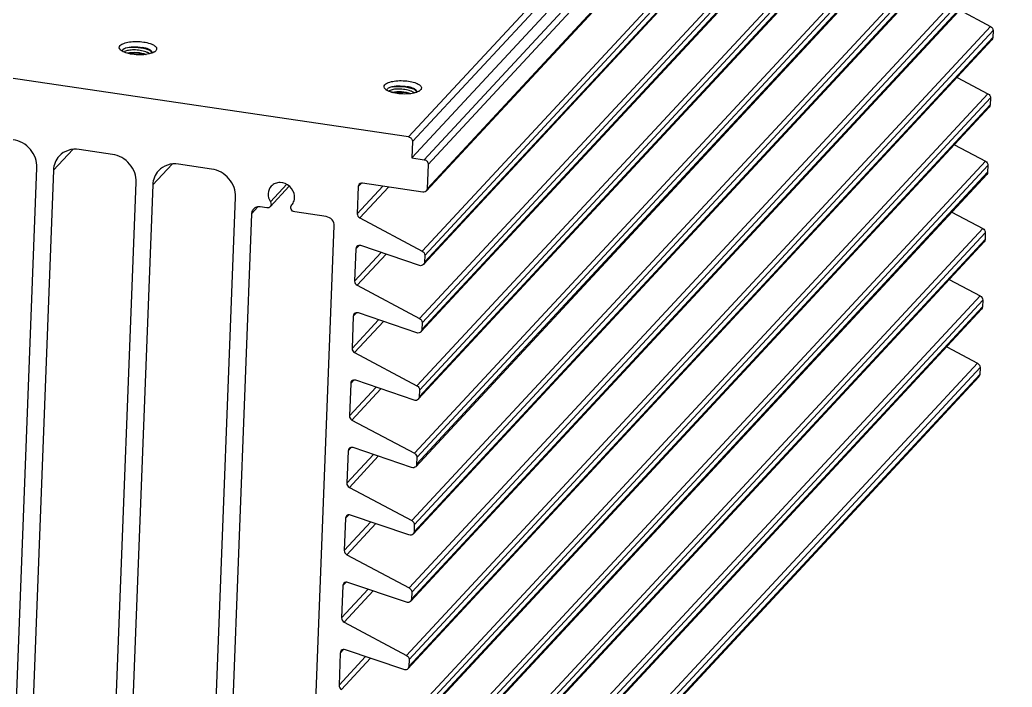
# Model space of a CAD drawing. Extents: x -425 to 6552, y -3049 to 3105.
# Drawn here: x 805.55 to 851.2, y -2731.14 to -2700.43 of the extents above; entities that cross this region are included whole.
import ezdxf

# ---------------------------------------------------------------- set-up
doc = ezdxf.new("R2010")
doc.units = 0
doc.layers.get('0').update_dxf_attribs({"linetype": 'CONTINUOUS'})

msp = doc.modelspace()

# ---------------------------------------------------------------- linework, layer by layer
at = {"color": 7, "linetype": 'CONTINUOUS'}
for p, q in [((823.429, -2705.821), (850.292, -2676.878)), ((823.612, -2706.036), (850.475, -2677.093)), ((823.583, -2706.783), (850.446, -2677.84)), ((824.154, -2706.868), (851.017, -2677.925)), ((824.337, -2707.083), (851.2, -2678.139)), ((824.25, -2708.311), (851.113, -2679.368)), ((824.294, -2708.203), (851.157, -2679.26)), ((824.061, -2711.078), (850.923, -2682.135)), ((824.164, -2711.588), (851.027, -2682.645)), ((824.176, -2711.271), (851.039, -2682.328)), ((824.12, -2711.696), (850.983, -2682.753)), ((823.941, -2714.179), (850.804, -2685.235)), ((824.057, -2714.371), (850.919, -2685.428)), ((824.001, -2714.796), (850.863, -2685.853)), ((824.044, -2714.688), (850.907, -2685.745)), ((823.822, -2717.279), (850.685, -2688.336)), ((823.937, -2717.471), (850.8, -2688.528)), ((823.881, -2717.896), (850.744, -2688.953)), ((823.925, -2717.788), (850.788, -2688.845)), ((823.702, -2720.379), (850.565, -2691.436)), ((823.818, -2720.572), (850.681, -2691.628)), ((823.762, -2720.997), (850.625, -2692.053)), ((823.806, -2720.889), (850.668, -2691.946)), ((823.583, -2723.479), (850.446, -2694.536)), ((823.698, -2723.672), (850.561, -2694.729)), ((823.643, -2724.097), (850.505, -2695.154)), ((823.686, -2723.989), (850.549, -2695.046)), ((823.464, -2726.58), (850.326, -2697.636)), ((823.429, -2705.821), (772.043, -2698.218)), ((823.567, -2727.089), (850.43, -2698.146)), ((823.579, -2726.772), (850.442, -2697.829)), ((823.523, -2727.197), (850.386, -2698.254)), ((848.785, -2699.979), (850.207, -2700.737)), ((823.344, -2729.68), (850.207, -2700.737)), ((823.46, -2729.872), (850.322, -2700.929)), ((850.322, -2700.929), (850.31, -2701.246)), ((823.404, -2730.297), (850.267, -2701.354)), ((823.447, -2730.189), (850.31, -2701.246)), ((811.805, -2701.857), (811.776, -2701.883)), ((848.665, -2703.08), (850.088, -2703.837)), ((823.985, -2703.659), (823.957, -2703.685)), ((823.225, -2732.78), (850.088, -2703.837)), ((823.34, -2732.973), (850.203, -2704.029)), ((850.203, -2704.029), (850.191, -2704.347)), ((823.284, -2733.398), (850.147, -2704.454)), ((823.328, -2733.29), (850.191, -2704.347)), ((807.101, -2707.35), (807.988, -2706.394)), ((809.808, -2706.623), (808.286, -2706.398)), ((823.612, -2706.036), (823.583, -2706.783)), ((848.546, -2706.18), (849.968, -2706.937)), ((823.583, -2706.783), (824.154, -2706.868)), ((805.081, -2739.92), (806.34, -2707.237)), ((807.101, -2707.35), (805.842, -2740.033)), ((811.668, -2708.026), (812.555, -2707.07)), ((814.376, -2707.299), (812.854, -2707.074)), ((823.105, -2735.88), (849.968, -2706.937)), ((823.221, -2736.073), (850.084, -2707.13)), ((824.337, -2707.083), (824.294, -2708.203)), ((850.084, -2707.13), (850.071, -2707.447)), ((823.165, -2736.498), (850.028, -2707.555)), ((823.209, -2736.39), (850.071, -2707.447)), ((809.649, -2740.596), (810.907, -2707.913)), ((811.668, -2708.026), (810.41, -2740.709)), ((817.069, -2709.033), (817.948, -2708.085)), ((817.08, -2708.808), (817.828, -2708.002)), ((821.072, -2709.357), (822.249, -2708.088)), ((821.12, -2708.109), (821.072, -2709.357)), ((821.12, -2708.109), (821.268, -2707.951)), ((821.188, -2709.549), (822.508, -2708.127)), ((824.097, -2708.362), (821.318, -2707.951)), ((814.216, -2741.272), (815.475, -2708.589)), ((816.211, -2709.355), (816.505, -2709.038)), ((816.915, -2709.084), (816.606, -2709.038)), ((816.211, -2709.355), (814.995, -2740.918)), ((819.651, -2709.488), (818.2, -2709.274)), ((821.188, -2709.549), (824.061, -2711.078)), ((848.426, -2709.28), (849.849, -2710.037)), ((818.802, -2741.481), (820.017, -2709.918)), ((822.986, -2738.981), (849.849, -2710.037)), ((823.089, -2739.49), (849.952, -2710.547)), ((823.101, -2739.173), (849.964, -2710.23)), ((849.964, -2710.23), (849.952, -2710.547)), ((821.01, -2710.971), (820.953, -2712.457)), ((821.01, -2710.971), (821.157, -2710.813)), ((823.93, -2711.738), (821.244, -2710.821)), ((823.046, -2739.598), (849.908, -2710.655)), ((820.953, -2712.457), (822.176, -2711.139)), ((821.068, -2712.649), (822.399, -2711.215)), ((824.176, -2711.271), (824.164, -2711.588)), ((848.307, -2712.38), (849.73, -2713.138)), ((821.068, -2712.649), (823.941, -2714.179)), ((822.867, -2742.081), (849.73, -2713.138)), ((822.926, -2742.698), (849.789, -2713.755)), ((822.97, -2742.59), (849.833, -2713.647)), ((822.982, -2742.273), (849.845, -2713.33)), ((849.845, -2713.33), (849.833, -2713.647)), ((820.891, -2714.071), (820.834, -2715.557)), ((820.891, -2714.071), (821.038, -2713.913)), ((823.811, -2714.838), (821.125, -2713.921)), ((820.834, -2715.557), (822.057, -2714.239)), ((820.949, -2715.75), (822.28, -2714.316)), ((824.057, -2714.371), (824.044, -2714.688)), ((848.188, -2715.481), (849.61, -2716.238)), ((820.949, -2715.75), (823.822, -2717.279)), ((822.747, -2745.181), (849.61, -2716.238)), ((822.863, -2745.374), (849.726, -2716.43)), ((849.726, -2716.43), (849.713, -2716.748)), ((822.807, -2745.799), (849.67, -2716.855)), ((822.85, -2745.691), (849.713, -2716.748)), ((820.772, -2717.172), (820.714, -2718.657)), ((820.714, -2718.657), (821.937, -2717.34)), ((820.772, -2717.172), (820.919, -2717.013)), ((823.691, -2717.938), (821.005, -2717.022)), ((820.83, -2718.85), (822.16, -2717.416)), ((823.937, -2717.471), (823.925, -2717.788)), ((820.83, -2718.85), (823.702, -2720.379)), ((820.652, -2720.272), (820.799, -2720.113)), ((823.572, -2721.039), (820.886, -2720.122)), ((820.652, -2720.272), (820.595, -2721.758)), ((820.595, -2721.758), (821.818, -2720.44)), ((820.71, -2721.95), (822.041, -2720.516)), ((823.818, -2720.572), (823.806, -2720.889)), ((820.71, -2721.95), (823.583, -2723.479)), ((820.533, -2723.372), (820.68, -2723.214)), ((823.453, -2724.139), (820.766, -2723.222)), ((820.533, -2723.372), (820.476, -2724.858)), ((820.476, -2724.858), (821.698, -2723.54)), ((820.591, -2725.05), (821.922, -2723.616)), ((823.698, -2723.672), (823.686, -2723.989)), ((820.591, -2725.05), (823.464, -2726.58)), ((820.413, -2726.472), (820.356, -2727.958)), ((820.413, -2726.472), (820.56, -2726.314)), ((823.333, -2727.239), (820.647, -2726.322)), ((820.356, -2727.958), (821.579, -2726.64)), ((820.472, -2728.151), (821.802, -2726.717)), ((823.579, -2726.772), (823.567, -2727.089)), ((820.472, -2728.151), (823.344, -2729.68)), ((820.294, -2729.573), (820.237, -2731.058)), ((820.294, -2729.573), (820.441, -2729.414)), ((823.214, -2730.339), (820.528, -2729.423)), ((820.237, -2731.058), (821.46, -2729.741)), ((820.352, -2731.251), (821.683, -2729.817)), ((823.46, -2729.872), (823.447, -2730.189))]:
    msp.add_line(p, q, dxfattribs=at)
for centre, radius, start, end in [((810.416, -2701.576), 0.336, 227.042, 230.5101), ((811.065, -2702.776), 1.074, 71.3707, 75.0845), ((811.564, -2701.617), 0.341, 304.6577, 308.5224), ((810.669, -2702.66), 0.723, 103.5288, 105.7057), ((810.724, -2703.373), 1.417, 97.8825, 98.9152), ((811.016, -2702.838), 0.991, 66.3697, 70.0928), ((811.243, -2702.395), 0.493, 54.9294, 56.7134), ((822.597, -2703.378), 0.336, 227.042, 230.5101), ((823.246, -2704.579), 1.074, 71.3707, 75.0845), ((823.195, -2704.644), 0.995, 66.4892, 70.1401), ((823.745, -2703.419), 0.341, 304.6554, 308.5223), ((822.85, -2704.466), 0.726, 103.3878, 105.7032), ((823.422, -2704.2), 0.495, 54.9328, 56.921)]:
    msp.add_arc(centre, radius, start, end, dxfattribs=at)
for points, knots in [([(850.207, -2700.737), (850.242, -2700.755), (850.302, -2700.811), (850.324, -2700.891), (850.322, -2700.929)], [0, 0, 0, 0, 0.508671, 1, 1, 1, 1]), ([(810.168, -2701.615), (810.211, -2701.568), (810.355, -2701.497), (810.609, -2701.44), (810.92, -2701.421), (811.239, -2701.444), (811.522, -2701.506), (811.715, -2701.587), (811.812, -2701.672), (811.849, -2701.736), (811.845, -2701.804), (811.82, -2701.841), (811.805, -2701.857)], [0, 0, 0, 0, 0.098694, 0.23886, 0.406252, 0.579295, 0.735178, 0.855132, 0.899073, 0.933923, 0.965052, 1, 1, 1, 1]), ([(810.188, -2701.822), (810.158, -2701.794), (810.105, -2701.723), (810.143, -2701.642), (810.168, -2701.615)], [0, 0, 0, 0, 0.522448, 1, 1, 1, 1]), ([(811.494, -2702), (811.387, -2702.024), (811.159, -2702.05), (810.818, -2702.039), (810.506, -2701.983), (810.317, -2701.912), (810.244, -2701.865)], [0, 0, 0, 0, 0.256655, 0.53593, 0.795993, 1, 1, 1, 1]), ([(810.31, -2701.781), (810.317, -2701.776), (810.349, -2701.753), (810.385, -2701.737), (810.414, -2701.726)], [0, 0, 0, 0, 0.214669, 1, 1, 1, 1]), ([(811.353, -2701.906), (811.267, -2701.875), (811.083, -2701.832), (810.81, -2701.809), (810.569, -2701.827), (810.424, -2701.865), (810.373, -2701.896)], [0, 0, 0, 0, 0.274614, 0.563592, 0.81871, 1, 1, 1, 1]), ([(810.414, -2701.726), (810.526, -2701.685), (810.791, -2701.656), (811.053, -2701.677), (811.193, -2701.707)], [0, 0, 0, 0, 0.455293, 1, 1, 1, 1]), ([(810.509, -2701.712), (810.669, -2701.686), (810.999, -2701.686), (811.324, -2701.748), (811.477, -2701.808)], [0, 0, 0, 0, 0.498329, 1, 1, 1, 1]), ([(811.43, -2701.784), (811.412, -2701.776), (811.335, -2701.744), (811.255, -2701.721), (811.193, -2701.707)], [0, 0, 0, 0, 0.231608, 1, 1, 1, 1]), ([(811.342, -2701.738), (811.33, -2701.735), (811.281, -2701.723), (811.231, -2701.713), (811.193, -2701.707)], [0, 0, 0, 0, 0.240811, 1, 1, 1, 1]), ([(811.564, -2701.833), (811.553, -2701.826), (811.505, -2701.795), (811.451, -2701.773), (811.409, -2701.759)], [0, 0, 0, 0, 0.217945, 1, 1, 1, 1]), ([(811.551, -2701.855), (811.542, -2701.849), (811.504, -2701.821), (811.463, -2701.799), (811.43, -2701.784)], [0, 0, 0, 0, 0.227576, 1, 1, 1, 1]), ([(811.612, -2701.919), (811.608, -2701.913), (811.59, -2701.89), (811.568, -2701.869), (811.551, -2701.855)], [0, 0, 0, 0, 0.22857, 1, 1, 1, 1]), ([(811.622, -2701.891), (811.618, -2701.886), (811.602, -2701.864), (811.581, -2701.846), (811.564, -2701.833)], [0, 0, 0, 0, 0.222632, 1, 1, 1, 1]), ([(810.5, -2701.957), (810.636, -2701.924), (810.933, -2701.918), (811.224, -2701.969), (811.366, -2702.023)], [0, 0, 0, 0, 0.481009, 1, 1, 1, 1]), ([(810.529, -2701.969), (810.661, -2701.951), (810.935, -2701.947), (811.206, -2701.989), (811.34, -2702.027)], [0, 0, 0, 0, 0.490127, 1, 1, 1, 1]), ([(811.627, -2701.962), (811.617, -2701.965), (811.573, -2701.98), (811.528, -2701.992), (811.494, -2702)], [0, 0, 0, 0, 0.235494, 1, 1, 1, 1]), ([(811.732, -2701.914), (811.724, -2701.918), (811.69, -2701.937), (811.655, -2701.952), (811.627, -2701.962)], [0, 0, 0, 0, 0.230864, 1, 1, 1, 1]), ([(822.349, -2703.417), (822.392, -2703.37), (822.535, -2703.299), (822.79, -2703.242), (823.1, -2703.223), (823.42, -2703.246), (823.702, -2703.308), (823.895, -2703.389), (823.993, -2703.474), (824.029, -2703.538), (824.026, -2703.606), (824.001, -2703.643), (823.985, -2703.659)], [0, 0, 0, 0, 0.098694, 0.23886, 0.406252, 0.579295, 0.735178, 0.855132, 0.899073, 0.933923, 0.965052, 1, 1, 1, 1]), ([(822.368, -2703.624), (822.339, -2703.597), (822.285, -2703.525), (822.324, -2703.444), (822.349, -2703.417)], [0, 0, 0, 0, 0.522448, 1, 1, 1, 1]), ([(823.674, -2703.802), (823.568, -2703.827), (823.339, -2703.852), (822.999, -2703.841), (822.686, -2703.785), (822.498, -2703.715), (822.425, -2703.668)], [0, 0, 0, 0, 0.256655, 0.53593, 0.795993, 1, 1, 1, 1]), ([(822.491, -2703.584), (822.497, -2703.578), (822.529, -2703.555), (822.565, -2703.539), (822.594, -2703.528)], [0, 0, 0, 0, 0.214653, 1, 1, 1, 1]), ([(823.533, -2703.708), (823.447, -2703.677), (823.263, -2703.634), (822.99, -2703.612), (822.749, -2703.629), (822.605, -2703.667), (822.553, -2703.699)], [0, 0, 0, 0, 0.274629, 0.563531, 0.818637, 1, 1, 1, 1]), ([(822.594, -2703.528), (822.706, -2703.487), (822.971, -2703.458), (823.234, -2703.479), (823.373, -2703.51)], [0, 0, 0, 0, 0.455379, 1, 1, 1, 1]), ([(822.682, -2703.515), (822.843, -2703.488), (823.175, -2703.487), (823.502, -2703.55), (823.656, -2703.609)], [0, 0, 0, 0, 0.497399, 1, 1, 1, 1]), ([(823.61, -2703.586), (823.593, -2703.578), (823.516, -2703.546), (823.435, -2703.523), (823.373, -2703.51)], [0, 0, 0, 0, 0.231608, 1, 1, 1, 1]), ([(823.522, -2703.541), (823.51, -2703.538), (823.461, -2703.525), (823.411, -2703.515), (823.373, -2703.51)], [0, 0, 0, 0, 0.240811, 1, 1, 1, 1]), ([(823.744, -2703.635), (823.734, -2703.628), (823.685, -2703.597), (823.631, -2703.575), (823.589, -2703.561)], [0, 0, 0, 0, 0.217945, 1, 1, 1, 1]), ([(823.731, -2703.657), (823.723, -2703.651), (823.685, -2703.623), (823.643, -2703.601), (823.61, -2703.586)], [0, 0, 0, 0, 0.22758, 1, 1, 1, 1]), ([(823.792, -2703.721), (823.788, -2703.716), (823.771, -2703.692), (823.749, -2703.671), (823.731, -2703.657)], [0, 0, 0, 0, 0.228569, 1, 1, 1, 1]), ([(823.802, -2703.693), (823.799, -2703.688), (823.782, -2703.666), (823.761, -2703.648), (823.744, -2703.635)], [0, 0, 0, 0, 0.222632, 1, 1, 1, 1]), ([(823.912, -2703.716), (823.904, -2703.72), (823.871, -2703.739), (823.835, -2703.754), (823.808, -2703.764)], [0, 0, 0, 0, 0.230864, 1, 1, 1, 1]), ([(822.682, -2703.759), (822.818, -2703.726), (823.114, -2703.72), (823.405, -2703.771), (823.546, -2703.825)], [0, 0, 0, 0, 0.48139, 1, 1, 1, 1]), ([(822.691, -2703.774), (822.825, -2703.753), (823.106, -2703.748), (823.383, -2703.79), (823.52, -2703.829)], [0, 0, 0, 0, 0.488148, 1, 1, 1, 1]), ([(823.808, -2703.764), (823.797, -2703.768), (823.754, -2703.783), (823.709, -2703.795), (823.674, -2703.802)], [0, 0, 0, 0, 0.235494, 1, 1, 1, 1]), ([(850.088, -2703.837), (850.123, -2703.856), (850.182, -2703.912), (850.205, -2703.991), (850.203, -2704.029)], [0, 0, 0, 0, 0.508671, 1, 1, 1, 1]), ([(806.34, -2707.237), (806.345, -2707.088), (806.294, -2706.78), (806.055, -2706.376), (805.691, -2706.075), (805.392, -2705.97), (805.241, -2705.948)], [0, 0, 0, 0, 0.243438, 0.495559, 0.750229, 1, 1, 1, 1]), ([(823.429, -2705.821), (823.479, -2705.829), (823.575, -2705.883), (823.614, -2705.986), (823.612, -2706.036)], [0, 0, 0, 0, 0.504754, 1, 1, 1, 1]), ([(808.286, -2706.398), (808.117, -2706.373), (807.77, -2706.395), (807.474, -2706.583), (807.363, -2706.702)], [0, 0, 0, 0, 0.510512, 1, 1, 1, 1]), ([(807.363, -2706.702), (807.284, -2706.788), (807.154, -2706.993), (807.105, -2707.23), (807.101, -2707.35)], [0, 0, 0, 0, 0.493994, 1, 1, 1, 1]), ([(810.907, -2707.913), (810.913, -2707.764), (810.861, -2707.456), (810.623, -2707.052), (810.259, -2706.751), (809.96, -2706.646), (809.808, -2706.623)], [0, 0, 0, 0, 0.243438, 0.495559, 0.750229, 1, 1, 1, 1]), ([(824.154, -2706.868), (824.204, -2706.875), (824.3, -2706.929), (824.339, -2707.033), (824.337, -2707.083)], [0, 0, 0, 0, 0.504754, 1, 1, 1, 1]), ([(812.854, -2707.074), (812.685, -2707.049), (812.338, -2707.071), (812.042, -2707.258), (811.931, -2707.378)], [0, 0, 0, 0, 0.510512, 1, 1, 1, 1]), ([(815.475, -2708.589), (815.481, -2708.44), (815.429, -2708.132), (815.19, -2707.728), (814.827, -2707.427), (814.527, -2707.322), (814.376, -2707.299)], [0, 0, 0, 0, 0.243438, 0.495559, 0.750229, 1, 1, 1, 1]), ([(849.968, -2706.937), (850.003, -2706.956), (850.063, -2707.012), (850.085, -2707.091), (850.084, -2707.13)], [0, 0, 0, 0, 0.508671, 1, 1, 1, 1]), ([(811.931, -2707.378), (811.851, -2707.464), (811.722, -2707.669), (811.673, -2707.906), (811.668, -2708.026)], [0, 0, 0, 0, 0.493994, 1, 1, 1, 1]), ([(817.114, -2708.09), (817.03, -2708.179), (816.928, -2708.438), (817.009, -2708.698), (817.08, -2708.808)], [0, 0, 0, 0, 0.483335, 1, 1, 1, 1]), ([(818.058, -2708.953), (818.108, -2708.898), (818.184, -2708.76), (818.211, -2708.442), (818.008, -2708.059), (817.607, -2707.891), (817.294, -2707.946), (817.164, -2708.035), (817.114, -2708.09)], [0, 0, 0, 0, 0.119522, 0.243084, 0.500332, 0.757252, 0.880592, 1, 1, 1, 1]), ([(821.318, -2707.951), (821.304, -2707.949), (821.249, -2707.946), (821.192, -2707.971), (821.164, -2708.001)], [0, 0, 0, 0, 0.26123, 1, 1, 1, 1]), ([(824.25, -2708.311), (824.223, -2708.341), (824.166, -2708.366), (824.111, -2708.364), (824.097, -2708.362)], [0, 0, 0, 0, 0.73877, 1, 1, 1, 1]), ([(816.298, -2709.139), (816.259, -2709.182), (816.221, -2709.257), (816.212, -2709.335), (816.211, -2709.355)], [0, 0, 0, 0, 0.744521, 1, 1, 1, 1]), ([(816.606, -2709.038), (816.55, -2709.03), (816.434, -2709.037), (816.335, -2709.099), (816.298, -2709.139)], [0, 0, 0, 0, 0.510296, 1, 1, 1, 1]), ([(817.069, -2709.033), (817.05, -2709.053), (817.001, -2709.084), (816.943, -2709.088), (816.915, -2709.084)], [0, 0, 0, 0, 0.489949, 1, 1, 1, 1]), ([(817.08, -2708.808), (817.102, -2708.843), (817.127, -2708.924), (817.095, -2709.005), (817.069, -2709.033)], [0, 0, 0, 0, 0.516819, 1, 1, 1, 1]), ([(818.2, -2709.274), (818.164, -2709.268), (818.095, -2709.238), (818.026, -2709.151), (818.007, -2709.044), (818.037, -2708.978), (818.058, -2708.953)], [0, 0, 0, 0, 0.256755, 0.516335, 0.764887, 1, 1, 1, 1]), ([(820.017, -2709.918), (820.021, -2709.819), (819.943, -2709.611), (819.751, -2709.503), (819.651, -2709.488)], [0, 0, 0, 0, 0.495246, 1, 1, 1, 1]), ([(821.072, -2709.357), (821.071, -2709.395), (821.093, -2709.474), (821.153, -2709.53), (821.188, -2709.549)], [0, 0, 0, 0, 0.491329, 1, 1, 1, 1]), ([(849.849, -2710.037), (849.884, -2710.056), (849.944, -2710.112), (849.966, -2710.192), (849.964, -2710.23)], [0, 0, 0, 0, 0.508671, 1, 1, 1, 1]), ([(821.244, -2710.821), (821.211, -2710.81), (821.14, -2710.804), (821.076, -2710.839), (821.054, -2710.863)], [0, 0, 0, 0, 0.51371, 1, 1, 1, 1]), ([(824.061, -2711.078), (824.096, -2711.097), (824.155, -2711.153), (824.177, -2711.233), (824.176, -2711.271)], [0, 0, 0, 0, 0.508671, 1, 1, 1, 1]), ([(824.12, -2711.696), (824.098, -2711.72), (824.034, -2711.755), (823.963, -2711.749), (823.93, -2711.738)], [0, 0, 0, 0, 0.48629, 1, 1, 1, 1]), ([(820.953, -2712.457), (820.952, -2712.495), (820.974, -2712.575), (821.034, -2712.631), (821.068, -2712.649)], [0, 0, 0, 0, 0.491329, 1, 1, 1, 1]), ([(849.73, -2713.138), (849.764, -2713.156), (849.824, -2713.212), (849.846, -2713.292), (849.845, -2713.33)], [0, 0, 0, 0, 0.508671, 1, 1, 1, 1]), ([(821.125, -2713.921), (821.092, -2713.91), (821.02, -2713.904), (820.957, -2713.939), (820.935, -2713.963)], [0, 0, 0, 0, 0.51371, 1, 1, 1, 1]), ([(823.941, -2714.179), (823.976, -2714.197), (824.036, -2714.253), (824.058, -2714.333), (824.057, -2714.371)], [0, 0, 0, 0, 0.508671, 1, 1, 1, 1]), ([(824.001, -2714.796), (823.978, -2714.82), (823.915, -2714.855), (823.844, -2714.849), (823.811, -2714.838)], [0, 0, 0, 0, 0.48629, 1, 1, 1, 1]), ([(820.834, -2715.557), (820.832, -2715.595), (820.854, -2715.675), (820.914, -2715.731), (820.949, -2715.75)], [0, 0, 0, 0, 0.491329, 1, 1, 1, 1]), ([(849.61, -2716.238), (849.645, -2716.257), (849.705, -2716.313), (849.727, -2716.392), (849.726, -2716.43)], [0, 0, 0, 0, 0.508671, 1, 1, 1, 1]), ([(821.005, -2717.022), (820.972, -2717.011), (820.901, -2717.004), (820.838, -2717.039), (820.815, -2717.064)], [0, 0, 0, 0, 0.51371, 1, 1, 1, 1]), ([(823.822, -2717.279), (823.857, -2717.297), (823.917, -2717.353), (823.939, -2717.433), (823.937, -2717.471)], [0, 0, 0, 0, 0.508671, 1, 1, 1, 1]), ([(823.881, -2717.896), (823.859, -2717.921), (823.795, -2717.956), (823.724, -2717.95), (823.691, -2717.938)], [0, 0, 0, 0, 0.48629, 1, 1, 1, 1]), ([(820.714, -2718.657), (820.713, -2718.695), (820.735, -2718.775), (820.795, -2718.831), (820.83, -2718.85)], [0, 0, 0, 0, 0.491329, 1, 1, 1, 1]), ([(820.886, -2720.122), (820.853, -2720.111), (820.782, -2720.105), (820.718, -2720.14), (820.696, -2720.164)], [0, 0, 0, 0, 0.51371, 1, 1, 1, 1]), ([(823.702, -2720.379), (823.737, -2720.398), (823.797, -2720.454), (823.819, -2720.533), (823.818, -2720.572)], [0, 0, 0, 0, 0.508671, 1, 1, 1, 1]), ([(823.762, -2720.997), (823.74, -2721.021), (823.676, -2721.056), (823.605, -2721.05), (823.572, -2721.039)], [0, 0, 0, 0, 0.48629, 1, 1, 1, 1]), ([(820.595, -2721.758), (820.593, -2721.796), (820.616, -2721.875), (820.675, -2721.931), (820.71, -2721.95)], [0, 0, 0, 0, 0.491329, 1, 1, 1, 1]), ([(820.766, -2723.222), (820.734, -2723.211), (820.662, -2723.205), (820.599, -2723.24), (820.576, -2723.264)], [0, 0, 0, 0, 0.51371, 1, 1, 1, 1]), ([(823.583, -2723.479), (823.618, -2723.498), (823.678, -2723.554), (823.7, -2723.634), (823.698, -2723.672)], [0, 0, 0, 0, 0.508671, 1, 1, 1, 1]), ([(823.643, -2724.097), (823.62, -2724.121), (823.557, -2724.156), (823.485, -2724.15), (823.453, -2724.139)], [0, 0, 0, 0, 0.48629, 1, 1, 1, 1]), ([(820.476, -2724.858), (820.474, -2724.896), (820.496, -2724.976), (820.556, -2725.032), (820.591, -2725.05)], [0, 0, 0, 0, 0.491329, 1, 1, 1, 1]), ([(820.647, -2726.322), (820.614, -2726.311), (820.543, -2726.305), (820.479, -2726.34), (820.457, -2726.364)], [0, 0, 0, 0, 0.51371, 1, 1, 1, 1]), ([(823.464, -2726.58), (823.499, -2726.598), (823.558, -2726.654), (823.581, -2726.734), (823.579, -2726.772)], [0, 0, 0, 0, 0.508671, 1, 1, 1, 1]), ([(823.523, -2727.197), (823.501, -2727.221), (823.437, -2727.256), (823.366, -2727.25), (823.333, -2727.239)], [0, 0, 0, 0, 0.48629, 1, 1, 1, 1]), ([(820.356, -2727.958), (820.355, -2727.996), (820.377, -2728.076), (820.437, -2728.132), (820.472, -2728.151)], [0, 0, 0, 0, 0.491329, 1, 1, 1, 1]), ([(820.528, -2729.423), (820.495, -2729.412), (820.423, -2729.405), (820.36, -2729.44), (820.338, -2729.465)], [0, 0, 0, 0, 0.51371, 1, 1, 1, 1]), ([(823.344, -2729.68), (823.379, -2729.698), (823.439, -2729.754), (823.461, -2729.834), (823.46, -2729.872)], [0, 0, 0, 0, 0.508671, 1, 1, 1, 1]), ([(823.404, -2730.297), (823.381, -2730.322), (823.318, -2730.357), (823.247, -2730.351), (823.214, -2730.339)], [0, 0, 0, 0, 0.48629, 1, 1, 1, 1]), ([(820.237, -2731.058), (820.235, -2731.096), (820.257, -2731.176), (820.317, -2731.232), (820.352, -2731.251)], [0, 0, 0, 0, 0.491329, 1, 1, 1, 1])]:
    msp.add_open_spline(points, degree=3, knots=knots, dxfattribs=at)
for points in [[(850.31, -2701.246), (850.309, -2701.285), (850.293, -2701.326), (850.267, -2701.354)], [(810.244, -2701.865), (810.23, -2701.856), (810.216, -2701.846), (810.203, -2701.835)], [(810.268, -2701.858), (810.267, -2701.84), (810.275, -2701.821), (810.287, -2701.806)], [(810.272, -2701.881), (810.269, -2701.874), (810.268, -2701.866), (810.268, -2701.858)], [(810.287, -2701.806), (810.293, -2701.797), (810.302, -2701.789), (810.31, -2701.781)], [(811.639, -2701.948), (811.64, -2701.928), (811.632, -2701.908), (811.622, -2701.891)], [(810.373, -2701.896), (810.364, -2701.902), (810.356, -2701.908), (810.348, -2701.915)], [(811.467, -2701.956), (811.449, -2701.947), (811.431, -2701.938), (811.413, -2701.93)], [(811.513, -2701.983), (811.498, -2701.974), (811.482, -2701.964), (811.467, -2701.956)], [(811.624, -2701.941), (811.621, -2701.933), (811.616, -2701.926), (811.612, -2701.919)], [(811.632, -2701.96), (811.63, -2701.954), (811.627, -2701.947), (811.624, -2701.941)], [(811.758, -2701.897), (811.75, -2701.903), (811.741, -2701.908), (811.732, -2701.914)], [(822.425, -2703.668), (822.41, -2703.658), (822.396, -2703.648), (822.383, -2703.637)], [(822.448, -2703.663), (822.447, -2703.644), (822.455, -2703.624), (822.466, -2703.609)], [(822.452, -2703.684), (822.45, -2703.677), (822.448, -2703.67), (822.448, -2703.663)], [(822.466, -2703.609), (822.473, -2703.599), (822.482, -2703.591), (822.491, -2703.584)], [(822.553, -2703.699), (822.545, -2703.704), (822.536, -2703.71), (822.528, -2703.717)], [(823.819, -2703.75), (823.82, -2703.73), (823.813, -2703.71), (823.802, -2703.693)], [(823.939, -2703.699), (823.93, -2703.705), (823.921, -2703.711), (823.912, -2703.716)], [(823.645, -2703.757), (823.628, -2703.748), (823.61, -2703.739), (823.592, -2703.731)], [(823.692, -2703.785), (823.677, -2703.775), (823.661, -2703.766), (823.645, -2703.757)], [(823.804, -2703.743), (823.801, -2703.736), (823.797, -2703.728), (823.792, -2703.721)], [(823.812, -2703.762), (823.81, -2703.756), (823.807, -2703.749), (823.804, -2703.743)], [(850.191, -2704.347), (850.189, -2704.385), (850.174, -2704.426), (850.147, -2704.454)], [(850.071, -2707.447), (850.07, -2707.486), (850.054, -2707.526), (850.028, -2707.555)], [(821.164, -2708.001), (821.138, -2708.03), (821.122, -2708.071), (821.12, -2708.109)], [(824.294, -2708.203), (824.293, -2708.242), (824.277, -2708.283), (824.25, -2708.311)], [(849.952, -2710.547), (849.951, -2710.586), (849.935, -2710.627), (849.908, -2710.655)], [(821.054, -2710.863), (821.028, -2710.892), (821.012, -2710.932), (821.01, -2710.971)], [(824.164, -2711.588), (824.162, -2711.627), (824.146, -2711.667), (824.12, -2711.696)], [(849.833, -2713.647), (849.831, -2713.686), (849.815, -2713.727), (849.789, -2713.755)], [(820.935, -2713.963), (820.908, -2713.992), (820.892, -2714.033), (820.891, -2714.071)], [(824.044, -2714.688), (824.043, -2714.727), (824.027, -2714.768), (824.001, -2714.796)], [(849.713, -2716.748), (849.712, -2716.786), (849.696, -2716.827), (849.67, -2716.855)], [(820.815, -2717.064), (820.789, -2717.092), (820.773, -2717.133), (820.772, -2717.172)], [(823.925, -2717.788), (823.924, -2717.827), (823.908, -2717.868), (823.881, -2717.896)], [(820.696, -2720.164), (820.669, -2720.192), (820.654, -2720.233), (820.652, -2720.272)], [(823.806, -2720.889), (823.804, -2720.928), (823.788, -2720.968), (823.762, -2720.997)], [(820.576, -2723.264), (820.55, -2723.293), (820.534, -2723.333), (820.533, -2723.372)], [(823.686, -2723.989), (823.685, -2724.028), (823.669, -2724.068), (823.643, -2724.097)], [(820.457, -2726.364), (820.431, -2726.393), (820.415, -2726.434), (820.413, -2726.472)], [(823.567, -2727.089), (823.565, -2727.128), (823.549, -2727.169), (823.523, -2727.197)], [(820.338, -2729.465), (820.311, -2729.493), (820.295, -2729.534), (820.294, -2729.573)], [(823.447, -2730.189), (823.446, -2730.228), (823.43, -2730.269), (823.404, -2730.297)]]:
    msp.add_open_spline(points, degree=3, dxfattribs=at)

doc.saveas('drawing.dxf')
